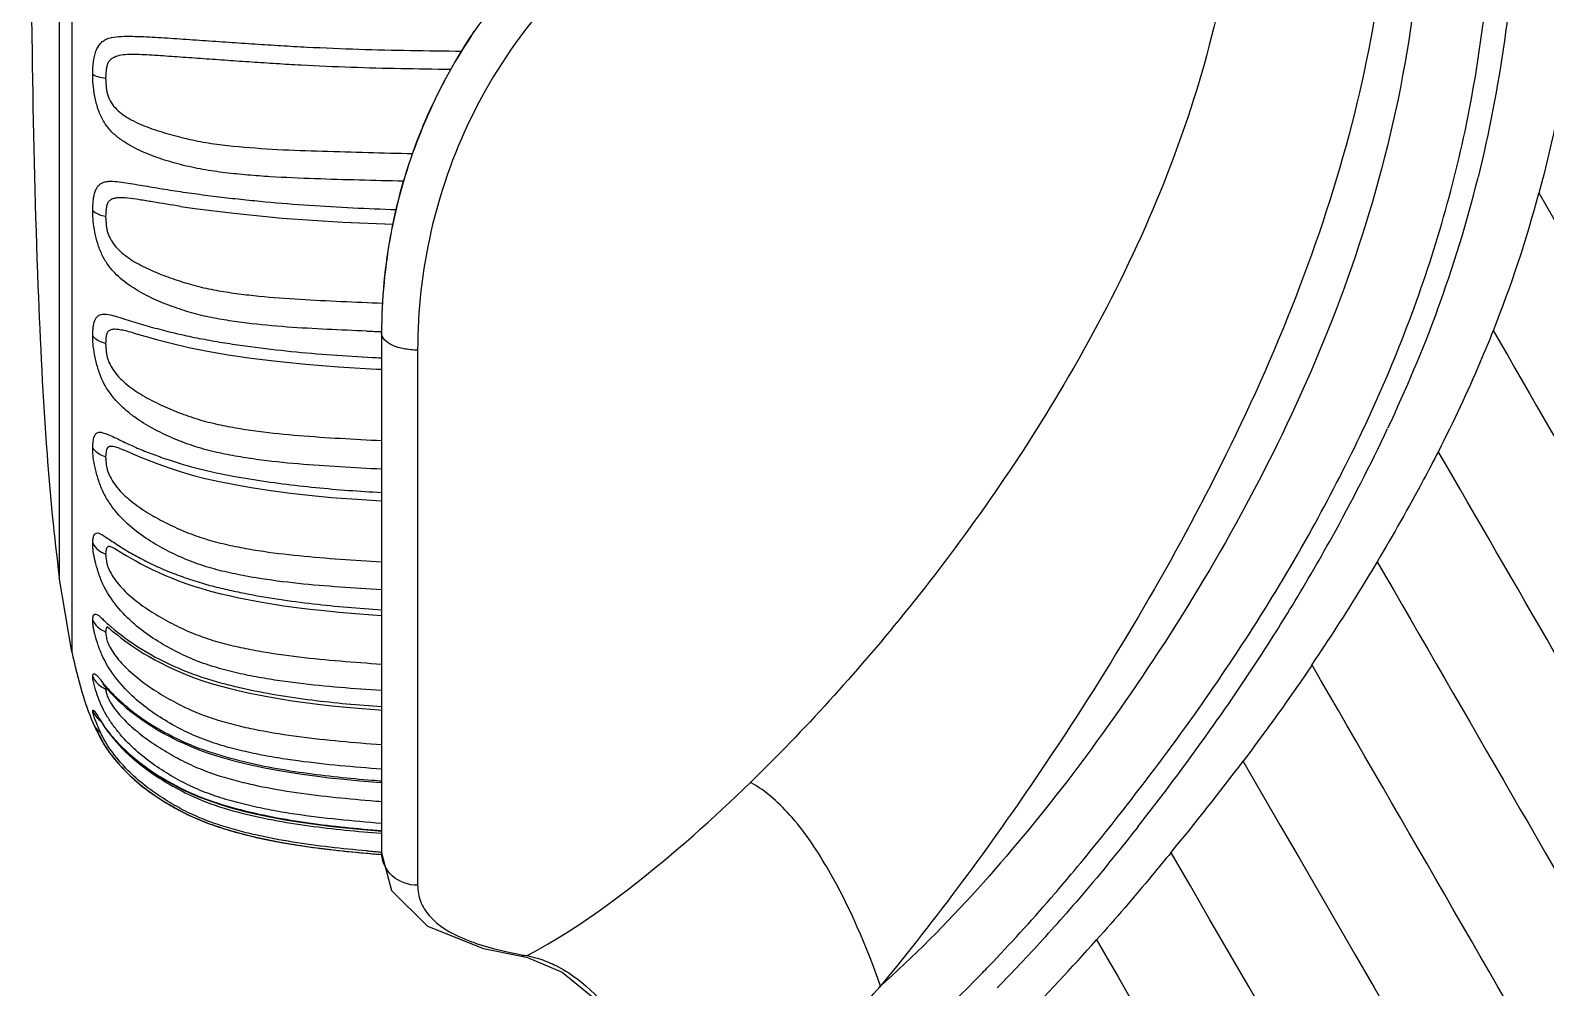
# Model space of a CAD drawing. Header units: millimetres. Extents: x 4086 to 8300, y 123 to 1549.
# Drawn here: x 7586.18 to 7607.21, y 1056.47 to 1069.77 of the extents above; entities that cross this region are included whole.
import ezdxf

# ---------------------------------------------------------------- set-up
doc = ezdxf.new("R2010")
doc.units = ezdxf.units.MM
doc.layers.add('00_COMPONENTS', color=7, linetype='Continuous')

msp = doc.modelspace()

# ---------------------------------------------------------------- linework, layer by layer
at = {"layer": '00_COMPONENTS', "color": 7, "linetype": 'Continuous'}
for p, q in [((7586.581, 1083.443), (7586.581, 1062.176)), ((7586.755, 1083.16), (7586.755, 1061.136)), ((7588.269, 1067.322), (7588.264, 1067.323)), ((7587.617, 1065.564), (7587.615, 1065.564)), ((7591.054, 1065.561), (7591.054, 1058.351)), ((7591.039, 1065.22), (7591.053, 1065.22)), ((7591.554, 1065.327), (7591.554, 1060.297)), ((7587.423, 1063.961), (7587.42, 1063.962)), ((7586.755, 1061.136), (7586.581, 1062.176)), ((7587.293, 1061.491), (7587.295, 1061.489)), ((7587.126, 1060.217), (7587.132, 1060.21)), ((7591.554, 1060.297), (7591.554, 1057.895)), ((7587.045, 1060.156), (7587.049, 1060.148)), ((7587.045, 1060.156), (7587.045, 1060.156)), ((7587.049, 1060.148), (7587.055, 1060.134)), ((7587.105, 1060.033), (7587.11, 1060.021)), ((7587.128, 1059.988), (7587.157, 1059.933)), ((7587.18, 1059.886), (7587.214, 1059.831)), ((7588.505, 1059.129), (7588.605, 1059.089)), ((7588.605, 1059.089), (7588.71, 1059.052)), ((7591.054, 1058.347), (7591.054, 1058.351)), ((7591.054, 1058.347), (7591.192, 1057.821)), ((7591.192, 1057.821), (7591.69, 1057.328)), ((7591.69, 1057.328), (7592.47, 1057.018)), ((7592.47, 1057.018), (7592.997, 1056.91)), ((7592.997, 1056.91), (7592.995, 1056.91)), ((7592.995, 1056.91), (7593.079, 1056.893)), ((7593.074, 1056.918), (7592.997, 1056.91)), ((7593.079, 1056.893), (7593.562, 1056.69)), ((7593.562, 1056.69), (7594.036, 1056.301))]:
    msp.add_line(p, q, dxfattribs=at)
for points in [[(7588.264, 1067.322), (7588.461, 1067.294), (7589.002, 1067.227), (7589.672, 1067.16), (7590.518, 1067.102), (7591.213, 1067.077)], [(7587.615, 1065.564), (7587.768, 1065.52), (7587.948, 1065.47), (7588.152, 1065.417), (7588.38, 1065.364), (7588.636, 1065.312), (7588.923, 1065.263), (7589.243, 1065.216), (7589.6, 1065.172), (7590.001, 1065.131), (7590.456, 1065.094), (7590.981, 1065.063), (7591.054, 1065.06)], [(7587.423, 1063.961), (7587.436, 1063.956), (7587.507, 1063.928), (7587.6, 1063.888), (7587.709, 1063.841), (7587.829, 1063.792), (7587.961, 1063.741), (7588.104, 1063.691), (7588.259, 1063.641), (7588.426, 1063.592), (7588.607, 1063.546), (7588.804, 1063.501), (7589.015, 1063.459), (7589.243, 1063.419), (7589.489, 1063.381), (7589.755, 1063.345), (7590.045, 1063.312), (7590.361, 1063.282), (7590.709, 1063.255), (7591.054, 1063.233)], [(7587.319, 1062.588), (7587.331, 1062.582), (7587.362, 1062.565), (7587.404, 1062.54), (7587.511, 1062.476)], [(7587.511, 1062.476), (7587.573, 1062.439), (7587.641, 1062.4), (7587.712, 1062.361), (7587.788, 1062.322), (7587.868, 1062.282), (7587.953, 1062.242), (7588.043, 1062.203), (7588.136, 1062.164), (7588.235, 1062.125), (7588.338, 1062.088), (7588.446, 1062.051), (7588.56, 1062.015), (7588.68, 1061.981), (7588.806, 1061.949), (7588.937, 1061.917), (7589.075, 1061.887), (7589.22, 1061.858), (7589.371, 1061.83), (7589.531, 1061.803), (7589.698, 1061.778), (7589.875, 1061.753), (7590.061, 1061.73), (7590.258, 1061.709), (7590.467, 1061.688), (7590.69, 1061.669), (7590.927, 1061.651), (7591.054, 1061.643)], [(7587.243, 1061.49), (7587.247, 1061.486), (7587.271, 1061.467), (7587.303, 1061.439)], [(7587.303, 1061.439), (7587.342, 1061.407), (7587.387, 1061.372), (7587.436, 1061.333), (7587.49, 1061.292), (7587.549, 1061.249), (7587.613, 1061.205), (7587.68, 1061.16), (7587.751, 1061.115), (7587.827, 1061.07), (7587.906, 1061.026), (7587.989, 1060.982), (7588.076, 1060.938), (7588.166, 1060.896), (7588.261, 1060.854), (7588.361, 1060.813), (7588.465, 1060.773), (7588.574, 1060.735), (7588.689, 1060.699), (7588.808, 1060.664), (7588.933, 1060.631), (7589.064, 1060.599), (7589.201, 1060.568), (7589.344, 1060.538), (7589.493, 1060.51), (7589.65, 1060.483), (7589.815, 1060.457), (7589.988, 1060.433), (7590.171, 1060.41), (7590.364, 1060.388), (7590.568, 1060.367), (7590.786, 1060.348), (7591.017, 1060.33), (7591.054, 1060.328)], [(7587.184, 1060.689), (7587.194, 1060.678), (7587.221, 1060.645), (7587.257, 1060.604), (7587.299, 1060.559), (7587.345, 1060.512), (7587.396, 1060.463), (7587.452, 1060.413), (7587.511, 1060.361), (7587.575, 1060.309), (7587.642, 1060.257), (7587.712, 1060.205), (7587.786, 1060.154), (7587.864, 1060.104), (7587.946, 1060.054), (7588.033, 1060.005), (7588.123, 1059.956), (7588.218, 1059.908), (7588.317, 1059.862), (7588.422, 1059.817), (7588.531, 1059.773), (7588.645, 1059.732), (7588.765, 1059.693), (7588.89, 1059.656), (7589.021, 1059.62), (7589.158, 1059.586), (7589.302, 1059.553), (7589.452, 1059.522), (7589.61, 1059.492), (7589.776, 1059.464), (7589.95, 1059.438), (7590.134, 1059.413), (7590.328, 1059.389), (7590.534, 1059.367), (7590.753, 1059.346)], [(7587.132, 1060.21), (7587.137, 1060.204), (7587.146, 1060.191), (7587.16, 1060.168), (7587.184, 1060.131), (7587.213, 1060.087)], [(7587.045, 1060.156), (7587.048, 1060.15), (7587.051, 1060.143), (7587.055, 1060.135)], [(7587.048, 1060.148), (7587.051, 1060.141), (7587.065, 1060.112)], [(7587.055, 1060.135), (7587.059, 1060.128), (7587.062, 1060.121), (7587.066, 1060.114), (7587.07, 1060.107)], [(7587.061, 1060.12), (7587.065, 1060.112), (7587.069, 1060.103), (7587.073, 1060.093), (7587.078, 1060.083), (7587.084, 1060.072), (7587.09, 1060.06), (7587.096, 1060.049), (7587.112, 1060.019)], [(7587.07, 1060.107), (7587.074, 1060.101), (7587.079, 1060.094), (7587.083, 1060.088), (7587.087, 1060.082), (7587.091, 1060.077)], [(7587.091, 1060.077), (7587.096, 1060.071), (7587.1, 1060.066), (7587.105, 1060.061), (7587.109, 1060.056), (7587.114, 1060.051), (7587.118, 1060.047), (7587.122, 1060.042), (7587.127, 1060.038), (7587.131, 1060.034), (7587.136, 1060.03), (7587.14, 1060.027), (7587.144, 1060.023), (7587.147, 1060.021)], [(7587.11, 1060.021), (7587.13, 1059.98), (7587.153, 1059.935), (7587.18, 1059.886)], [(7587.112, 1060.019), (7587.117, 1060.01), (7587.123, 1059.999), (7587.128, 1059.988)], [(7587.213, 1060.087), (7587.247, 1060.039), (7587.285, 1059.991), (7587.326, 1059.942), (7587.371, 1059.893), (7587.418, 1059.843), (7587.469, 1059.793), (7587.523, 1059.742)], [(7587.157, 1059.933), (7587.165, 1059.916), (7587.174, 1059.9), (7587.183, 1059.883), (7587.193, 1059.866), (7587.203, 1059.849)], [(7587.211, 1059.835), (7587.245, 1059.784), (7587.282, 1059.732), (7587.323, 1059.679), (7587.366, 1059.626), (7587.413, 1059.572), (7587.462, 1059.519), (7587.514, 1059.465), (7587.569, 1059.411), (7587.627, 1059.358), (7587.688, 1059.306), (7587.751, 1059.255), (7587.818, 1059.205), (7587.888, 1059.155), (7587.961, 1059.107), (7588.037, 1059.059), (7588.115, 1059.011), (7588.197, 1058.964), (7588.283, 1058.918), (7588.371, 1058.874), (7588.464, 1058.83), (7588.561, 1058.789), (7588.661, 1058.75), (7588.766, 1058.714), (7588.875, 1058.679), (7588.988, 1058.645), (7589.105, 1058.613), (7589.228, 1058.582), (7589.355, 1058.553), (7589.487, 1058.524), (7589.625, 1058.498), (7589.77, 1058.472), (7589.92, 1058.448), (7590.078, 1058.425), (7590.243, 1058.404), (7590.417, 1058.383), (7590.6, 1058.363), (7590.793, 1058.345), (7590.997, 1058.327), (7591.06, 1058.322)], [(7587.214, 1059.831), (7587.225, 1059.813), (7587.237, 1059.795), (7587.249, 1059.777), (7587.262, 1059.759), (7587.274, 1059.741), (7587.288, 1059.723), (7587.301, 1059.705), (7587.315, 1059.687), (7587.329, 1059.669), (7587.344, 1059.651), (7587.359, 1059.633), (7587.374, 1059.615), (7587.39, 1059.597), (7587.406, 1059.579), (7587.422, 1059.561), (7587.439, 1059.543), (7587.456, 1059.524), (7587.474, 1059.506), (7587.491, 1059.488), (7587.51, 1059.469), (7587.528, 1059.451), (7587.547, 1059.433), (7587.566, 1059.415), (7587.586, 1059.396), (7587.605, 1059.378), (7587.625, 1059.361), (7587.646, 1059.343), (7587.666, 1059.325), (7587.687, 1059.307), (7587.708, 1059.29), (7587.73, 1059.273), (7587.752, 1059.255), (7587.774, 1059.238), (7587.797, 1059.221), (7587.82, 1059.204), (7587.843, 1059.186), (7587.867, 1059.169), (7587.891, 1059.153), (7587.916, 1059.136), (7587.94, 1059.119), (7587.965, 1059.103), (7587.991, 1059.086), (7588.017, 1059.07), (7588.043, 1059.053), (7588.07, 1059.037), (7588.097, 1059.021), (7588.124, 1059.005), (7588.152, 1058.989), (7588.18, 1058.973), (7588.208, 1058.957), (7588.237, 1058.941), (7588.267, 1058.926), (7588.296, 1058.911), (7588.326, 1058.895), (7588.357, 1058.88), (7588.388, 1058.866), (7588.419, 1058.851), (7588.451, 1058.836), (7588.483, 1058.822), (7588.516, 1058.808), (7588.549, 1058.794), (7588.583, 1058.781), (7588.617, 1058.767), (7588.651, 1058.754), (7588.686, 1058.742), (7588.722, 1058.729), (7588.758, 1058.716), (7588.794, 1058.704), (7588.831, 1058.692), (7588.869, 1058.68), (7588.907, 1058.669), (7588.945, 1058.657), (7588.984, 1058.646), (7589.024, 1058.635), (7589.063, 1058.624), (7589.104, 1058.613), (7589.145, 1058.602), (7589.187, 1058.592), (7589.229, 1058.581), (7589.271, 1058.571), (7589.315, 1058.561), (7589.359, 1058.551), (7589.403, 1058.542), (7589.448, 1058.532), (7589.494, 1058.523), (7589.54, 1058.514), (7589.588, 1058.505), (7589.635, 1058.496), (7589.684, 1058.487), (7589.733, 1058.478), (7589.783, 1058.47), (7589.833, 1058.462), (7589.885, 1058.454), (7589.937, 1058.446), (7589.99, 1058.438), (7590.044, 1058.43), (7590.099, 1058.422), (7590.154, 1058.415), (7590.211, 1058.408), (7590.268, 1058.4), (7590.327, 1058.393), (7590.386, 1058.386), (7590.447, 1058.379), (7590.508, 1058.373), (7590.571, 1058.366), (7590.635, 1058.359), (7590.7, 1058.353), (7590.766, 1058.347), (7590.833, 1058.341), (7590.902, 1058.335), (7590.972, 1058.329), (7591.06, 1058.322)], [(7587.523, 1059.742), (7587.58, 1059.691), (7587.64, 1059.64), (7587.702, 1059.59)], [(7587.702, 1059.59), (7587.768, 1059.541), (7587.836, 1059.492), (7587.908, 1059.444), (7587.983, 1059.396), (7588.061, 1059.349), (7588.143, 1059.303), (7588.228, 1059.258), (7588.317, 1059.213), (7588.409, 1059.17), (7588.505, 1059.129)], [(7590.753, 1059.346), (7590.986, 1059.326), (7591.054, 1059.321)], [(7588.71, 1059.052), (7588.819, 1059.016), (7588.933, 1058.982), (7589.05, 1058.949), (7589.173, 1058.917), (7589.301, 1058.887), (7589.434, 1058.858), (7589.573, 1058.831), (7589.718, 1058.805), (7589.87, 1058.78), (7590.029, 1058.756), (7590.196, 1058.734), (7590.371, 1058.712), (7590.556, 1058.692), (7590.751, 1058.673), (7590.958, 1058.654), (7591.054, 1058.647)]]:
    msp.add_lwpolyline(points, dxfattribs=at)
for centre, radius, start, end in [((7598.56, 1065.543), 7.511, 137.1762, 145.7846), ((7598.568, 1065.546), 7.519, 146.5045, 156.8412), ((7598.559, 1065.546), 7.508, 146.4675, 156.8145), ((7598.512, 1065.581), 7.452, 145.8228, 146.4942), ((7598.546, 1065.553), 7.494, 145.7907, 146.4579), ((7598.542, 1065.56), 7.49, 157.8943, 168.3454), ((7598.536, 1065.558), 7.482, 157.8534, 168.3138), ((7598.493, 1065.579), 7.437, 156.8519, 157.8884), ((7598.543, 1065.555), 7.491, 156.8261, 157.8536), ((7589.481, 1071.875), 17.296, 339.7074, 346.1185), ((7590.625, 1071.928), 17.074, 338.2473, 344.9915), ((7598.526, 1065.565), 7.472, 169.1991, 179.991), ((7598.522, 1065.561), 7.468, 169.1529, 179.9977), ((7598.481, 1065.574), 7.427, 168.3516, 169.1971), ((7598.53, 1065.559), 7.476, 168.3163, 169.1541), ((7593.178, 1123.27), 57.726, 267.68844, 267.89207), ((7592.478, 1095.568), 30.382, 267.0723, 267.2853), ((7581.636, 1075.243), 25.84, 331.0359, 334.7982), ((7581.012, 1075.585), 26.254, 327.4668, 330.9581), ((7580.915, 1075.607), 26.647, 328.5867, 331.1029), ((7580.648, 1075.772), 26.96, 327.5773, 328.5812), ((7578.411, 1077.264), 29.349, 324.3585, 327.4337), ((7587.316, 1061.697), 0.295, 249.0244, 251.9618), ((7578.74, 1077.003), 29.231, 324.9236, 327.547), ((7587.319, 1060.897), 0.289, 237.6942, 250.778), ((7587.277, 1060.626), 0.0523, 165.9223, 166.521), ((7576.226, 1078.747), 32.29, 324.4762, 324.9547), ((7587.757, 1060.423), 0.759, 202.3502, 203.5767), ((7572.551, 1081.51), 36.585, 322.0625, 324.3018), ((7574.182, 1080.215), 34.807, 322.3884, 324.4652), ((7571.267, 1083.604), 39.786, 320.5978, 322.9239), ((7592.763, 1082.033), 22.752, 265.3647, 265.7056), ((7592.875, 1082.706), 23.718, 265.2136, 265.5961), ((7569.195, 1084.101), 40.826, 321.8975, 322.09), ((7573.673, 1080.581), 35.433, 321.8877, 322.4211), ((7592.809, 1080.738), 22.45, 264.9902, 265.5155), ((7592.866, 1081.253), 23.002, 265.157, 265.4771), ((7580.891, 1074.579), 25.743, 316.2328, 319.0783), ((7580.942, 1074.533), 25.674, 319.0798, 319.2557), ((7582.126, 1073.638), 24.493, 317.6595, 318.7952), ((7582.568, 1073.236), 23.896, 315.4528, 317.6589), ((7579.344, 1076.376), 28.95, 315.2542, 318.3551), ((7594.144, 1063.305), 6.477, 259.805, 260.4905), ((7582.074, 1073.442), 24.102, 315.6586, 316.2396)]:
    msp.add_arc(centre, radius, start, end, dxfattribs=at)
for points, knots in [([(7603.964, 1062.84), (7604.436, 1063.69), (7605.3, 1065.478), (7606.183, 1068.371), (7606.55, 1071.435), (7606.534, 1074.019), (7606.461, 1076.088), (7606.389, 1077.64), (7606.305, 1079.19), (7606.234, 1080.482), (7606.176, 1081.516), (7606.145, 1082.291), (7606.11, 1083.067), (7606.054, 1083.841), (7606.068, 1084.617), (7606.285, 1085.6), (7607.051, 1086.59), (7608.284, 1087.297), (7609.647, 1087.632), (7611.054, 1087.694), (7612.483, 1087.674), (7613.935, 1087.68), (7615.904, 1087.679), (7619.41, 1087.68), (7624.47, 1087.68), (7628.535, 1087.678), (7630.579, 1087.678)], [0, 0, 0, 0, 0.060577, 0.123404, 0.18756, 0.252068, 0.284333, 0.316594, 0.348851, 0.381105, 0.397233, 0.413364, 0.429489, 0.44561, 0.461765, 0.477698, 0.507592, 0.53629, 0.565003, 0.594177, 0.623897, 0.654095, 0.684662, 0.746619, 0.872585, 1, 1, 1, 1]), ([(7606.797, 1085.772), (7606.699, 1085.611), (7606.529, 1085.245), (7606.417, 1084.647), (7606.387, 1084.052), (7606.441, 1083.317), (7606.467, 1082.442), (7606.542, 1080.961), (7606.641, 1078.938), (7606.78, 1076.392), (7606.873, 1073.889), (7606.854, 1070.995), (7606.579, 1068.974), (7606.272, 1067.726)], [0, 0, 0, 0, 0.031051, 0.065924, 0.099843, 0.129283, 0.187521, 0.244484, 0.3742, 0.522004, 0.665705, 0.787757, 1, 1, 1, 1]), ([(7586.179, 1073.181), (7586.179, 1071.878), (7586.191, 1069.554), (7586.264, 1066.454), (7586.382, 1064.087), (7586.506, 1062.743), (7586.581, 1062.176)], [0, 0, 0, 0, 0.354694, 0.632755, 0.844414, 1, 1, 1, 1]), ([(7605.513, 1073.094), (7605.589, 1071.335), (7605.189, 1067.853), (7603.539, 1063.921), (7601.892, 1061.169), (7600.269, 1058.868), (7598.917, 1057.335), (7597.957, 1056.476)], [0, 0, 0, 0, 0.281489, 0.549916, 0.675703, 0.793914, 1, 1, 1, 1]), ([(7605.086, 1073.046), (7605.107, 1071.459), (7604.653, 1068.157), (7602.787, 1063.624), (7600.446, 1059.729), (7598.758, 1057.439), (7597.958, 1056.474)], [0, 0, 0, 0, 0.259217, 0.536131, 0.795257, 1, 1, 1, 1]), ([(7603.012, 1072.772), (7602.975, 1071.388), (7602.439, 1068.556), (7600.651, 1064.843), (7598.476, 1061.769), (7596.926, 1060.056), (7596.173, 1059.323)], [0, 0, 0, 0, 0.26928, 0.551567, 0.795656, 1, 1, 1, 1]), ([(7594.524, 1071.218), (7593.582, 1070.535), (7592.066, 1068.715), (7591.554, 1066.425), (7591.554, 1065.327)], [0, 0, 0, 0, 0.514597, 1, 1, 1, 1]), ([(7587.045, 1069.155), (7587.045, 1069.171), (7587.046, 1069.203), (7587.049, 1069.265), (7587.056, 1069.339), (7587.07, 1069.421), (7587.094, 1069.493), (7587.125, 1069.553), (7587.165, 1069.602), (7587.214, 1069.637), (7587.294, 1069.669), (7587.41, 1069.685), (7587.558, 1069.686), (7587.713, 1069.682), (7587.874, 1069.674), (7588.041, 1069.664), (7588.273, 1069.648), (7588.572, 1069.628), (7588.933, 1069.602), (7589.295, 1069.578), (7589.657, 1069.555), (7590.138, 1069.528), (7590.737, 1069.504), (7591.453, 1069.487), (7591.93, 1069.481), (7592.168, 1069.479)], [0, 0, 0, 0, 0.008771, 0.017347, 0.033845, 0.049092, 0.062807, 0.075003, 0.085935, 0.096537, 0.10769, 0.1325, 0.159988, 0.188378, 0.217517, 0.247811, 0.279393, 0.344757, 0.410926, 0.477089, 0.543065, 0.60882, 0.739682, 0.869997, 1, 1, 1, 1]), ([(7592.012, 1069.223), (7591.782, 1069.226), (7591.321, 1069.232), (7590.629, 1069.25), (7590.053, 1069.276), (7589.594, 1069.302), (7589.253, 1069.325), (7588.915, 1069.348), (7588.584, 1069.372), (7588.313, 1069.391), (7588.101, 1069.406), (7587.948, 1069.416), (7587.8, 1069.425), (7587.66, 1069.432), (7587.531, 1069.433), (7587.417, 1069.421), (7587.334, 1069.393), (7587.285, 1069.355), (7587.258, 1069.32), (7587.241, 1069.275), (7587.232, 1069.222), (7587.227, 1069.163), (7587.224, 1069.121), (7587.224, 1069.1)], [0, 0, 0, 0, 0.137747, 0.275829, 0.413855, 0.482518, 0.550781, 0.618511, 0.685139, 0.749601, 0.780968, 0.811708, 0.841425, 0.869652, 0.895705, 0.918631, 0.938174, 0.946884, 0.955187, 0.964361, 0.975266, 0.987422, 1, 1, 1, 1]), ([(7587.224, 1069.1), (7587.189, 1069.104), (7587.127, 1069.116), (7587.067, 1069.14), (7587.045, 1069.156)], [0, 0, 0, 0, 0.570079, 1, 1, 1, 1]), ([(7591.36, 1067.672), (7591.155, 1067.676), (7590.744, 1067.687), (7590.127, 1067.704), (7589.61, 1067.726), (7589.196, 1067.756), (7588.884, 1067.788), (7588.572, 1067.831), (7588.266, 1067.898), (7587.971, 1067.986), (7587.734, 1068.077), (7587.555, 1068.171), (7587.424, 1068.254), (7587.303, 1068.357), (7587.2, 1068.485), (7587.127, 1068.638), (7587.079, 1068.807), (7587.056, 1068.952), (7587.046, 1069.069), (7587.046, 1069.127), (7587.045, 1069.155)], [0, 0, 0, 0, 0.122108, 0.244581, 0.36772, 0.429639, 0.49185, 0.554333, 0.616952, 0.678358, 0.737685, 0.767661, 0.798449, 0.829768, 0.861766, 0.895309, 0.93033, 0.965564, 0.982955, 1, 1, 1, 1]), ([(7587.224, 1069.1), (7587.224, 1069.09), (7587.226, 1069.07), (7587.228, 1069.03), (7587.231, 1068.98), (7587.238, 1068.922), (7587.256, 1068.848), (7587.298, 1068.76), (7587.373, 1068.668), (7587.469, 1068.59), (7587.621, 1068.498), (7587.835, 1068.407), (7588.11, 1068.322), (7588.395, 1068.249), (7588.692, 1068.194), (7589.097, 1068.147), (7589.612, 1068.11), (7590.235, 1068.089), (7590.861, 1068.072), (7591.279, 1068.061), (7591.487, 1068.056)], [0, 0, 0, 0, 0.006368, 0.013064, 0.025947, 0.038292, 0.050358, 0.074555, 0.099579, 0.125938, 0.153821, 0.212847, 0.274497, 0.337576, 0.401827, 0.467126, 0.599165, 0.732411, 0.866271, 1, 1, 1, 1]), ([(7587.045, 1067.267), (7587.045, 1067.292), (7587.048, 1067.34), (7587.054, 1067.429), (7587.069, 1067.51), (7587.1, 1067.577), (7587.128, 1067.615), (7587.161, 1067.643), (7587.201, 1067.66), (7587.247, 1067.67), (7587.317, 1067.674), (7587.416, 1067.666), (7587.54, 1067.646), (7587.715, 1067.616), (7587.945, 1067.577), (7588.231, 1067.532), (7588.529, 1067.489), (7588.833, 1067.451), (7589.138, 1067.417), (7589.543, 1067.377), (7590.049, 1067.336), (7590.653, 1067.301), (7591.056, 1067.285), (7591.257, 1067.279)], [0, 0, 0, 0, 0.016474, 0.031956, 0.05901, 0.070431, 0.080531, 0.089695, 0.098931, 0.109072, 0.120324, 0.145858, 0.174161, 0.20342, 0.263847, 0.328289, 0.395476, 0.463295, 0.531114, 0.598722, 0.733249, 0.866905, 1, 1, 1, 1]), ([(7588.264, 1067.322), (7588.135, 1067.342), (7587.945, 1067.373), (7587.7, 1067.414), (7587.538, 1067.439), (7587.415, 1067.447), (7587.333, 1067.433), (7587.286, 1067.412), (7587.251, 1067.375), (7587.235, 1067.321), (7587.228, 1067.269), (7587.226, 1067.223), (7587.224, 1067.199), (7587.224, 1067.186)], [0, 0, 0, 0, 0.31923, 0.468755, 0.605184, 0.719261, 0.766156, 0.806476, 0.843305, 0.886847, 0.940662, 0.970064, 1, 1, 1, 1]), ([(7634.637, 1019.836), (7630.033, 1027.866), (7620.844, 1043.748), (7611.669, 1059.636), (7607.117, 1067.507)], [0, 0, 0, 0, 0.504491, 1, 1, 1, 1]), ([(7590.849, 1065.59), (7590.665, 1065.598), (7590.296, 1065.614), (7589.74, 1065.644), (7589.276, 1065.687), (7588.904, 1065.739), (7588.624, 1065.789), (7588.348, 1065.861), (7588.079, 1065.955), (7587.82, 1066.065), (7587.571, 1066.206), (7587.379, 1066.36), (7587.248, 1066.516), (7587.168, 1066.654), (7587.112, 1066.806), (7587.073, 1066.962), (7587.054, 1067.092), (7587.046, 1067.193), (7587.046, 1067.243), (7587.045, 1067.267)], [0, 0, 0, 0, 0.120053, 0.240648, 0.362186, 0.423458, 0.485149, 0.547369, 0.609487, 0.670058, 0.730904, 0.795342, 0.828737, 0.863086, 0.898544, 0.933918, 0.967815, 0.984164, 1, 1, 1, 1]), ([(7587.045, 1067.267), (7587.066, 1067.246), (7587.124, 1067.21), (7587.188, 1067.192), (7587.224, 1067.186)], [0, 0, 0, 0, 0.447479, 1, 1, 1, 1]), ([(7587.224, 1067.186), (7587.224, 1067.178), (7587.226, 1067.16), (7587.227, 1067.125), (7587.231, 1067.08), (7587.236, 1067.028), (7587.25, 1066.96), (7587.284, 1066.876), (7587.346, 1066.782), (7587.427, 1066.696), (7587.557, 1066.591), (7587.746, 1066.482), (7587.992, 1066.375), (7588.25, 1066.284), (7588.516, 1066.206), (7588.791, 1066.149), (7589.07, 1066.108), (7589.447, 1066.065), (7589.922, 1066.03), (7590.495, 1066.003), (7590.877, 1065.987), (7591.069, 1065.979)], [0, 0, 0, 0, 0.005946, 0.012329, 0.024701, 0.036723, 0.048668, 0.073279, 0.099178, 0.126362, 0.154899, 0.215066, 0.277438, 0.341014, 0.405248, 0.47018, 0.535687, 0.601477, 0.733756, 0.866751, 1, 1, 1, 1]), ([(7587.045, 1065.525), (7587.045, 1065.546), (7587.047, 1065.586), (7587.053, 1065.658), (7587.067, 1065.734), (7587.105, 1065.795), (7587.146, 1065.82), (7587.18, 1065.827), (7587.219, 1065.827), (7587.28, 1065.819), (7587.367, 1065.797), (7587.479, 1065.763), (7587.597, 1065.724), (7587.72, 1065.687), (7587.889, 1065.638), (7588.11, 1065.58), (7588.384, 1065.517), (7588.665, 1065.462), (7588.949, 1065.416), (7589.327, 1065.362), (7589.799, 1065.307), (7590.363, 1065.258), (7590.739, 1065.236), (7590.927, 1065.226)], [0, 0, 0, 0, 0.015009, 0.028826, 0.052285, 0.070369, 0.078135, 0.086117, 0.095261, 0.10585, 0.130848, 0.159527, 0.189887, 0.220619, 0.251838, 0.31677, 0.384894, 0.454058, 0.523216, 0.59212, 0.729043, 0.864911, 1, 1, 1, 1]), ([(7591.053, 1063.673), (7590.861, 1063.682), (7590.475, 1063.703), (7589.894, 1063.742), (7589.409, 1063.793), (7589.021, 1063.854), (7588.727, 1063.912), (7588.435, 1063.993), (7588.152, 1064.102), (7587.877, 1064.233), (7587.66, 1064.367), (7587.496, 1064.498), (7587.377, 1064.612), (7587.27, 1064.744), (7587.181, 1064.893), (7587.119, 1065.056), (7587.077, 1065.22), (7587.055, 1065.353), (7587.046, 1065.453), (7587.046, 1065.501), (7587.045, 1065.525)], [0, 0, 0, 0, 0.118749, 0.238007, 0.358296, 0.419037, 0.48034, 0.542435, 0.605278, 0.667283, 0.72943, 0.762108, 0.796093, 0.830931, 0.866517, 0.902766, 0.938029, 0.970384, 0.985542, 1, 1, 1, 1]), ([(7587.224, 1065.42), (7587.206, 1065.424), (7587.139, 1065.443), (7587.075, 1065.483), (7587.045, 1065.525)], [0, 0, 0, 0, 0.274101, 1, 1, 1, 1]), ([(7587.615, 1065.564), (7587.585, 1065.572), (7587.527, 1065.588), (7587.445, 1065.606), (7587.373, 1065.616), (7587.313, 1065.616), (7587.263, 1065.598), (7587.236, 1065.55), (7587.229, 1065.502), (7587.226, 1065.457), (7587.224, 1065.432), (7587.224, 1065.42)], [0, 0, 0, 0, 0.175139, 0.33241, 0.467424, 0.577369, 0.662983, 0.749319, 0.863934, 0.930386, 1, 1, 1, 1]), ([(7591.554, 1065.327), (7591.49, 1065.327), (7591.367, 1065.34), (7591.187, 1065.387), (7591.054, 1065.488), (7591.054, 1065.561)], [0, 0, 0, 0, 0.329194, 0.621146, 1, 1, 1, 1]), ([(7606.481, 1065.597), (7606.423, 1065.452), (7606.188, 1064.885), (7605.927, 1064.328), (7605.72, 1063.919)], [0, 0, 0, 0, 0.252777, 1, 1, 1, 1]), ([(7606.483, 1065.6), (7608.618, 1061.871), (7611.883, 1056.263), (7616.245, 1048.74), (7620.639, 1041.081), (7625.072, 1033.411), (7629.49, 1025.715), (7631.72, 1021.873), (7632.834, 1019.951)], [0, 0, 0, 0, 0.244582, 0.369344, 0.494907, 0.74717, 0.873553, 1, 1, 1, 1]), ([(7587.224, 1065.42), (7587.224, 1065.412), (7587.226, 1065.396), (7587.227, 1065.363), (7587.231, 1065.322), (7587.236, 1065.273), (7587.25, 1065.206), (7587.284, 1065.121), (7587.345, 1065.024), (7587.425, 1064.931), (7587.554, 1064.816), (7587.742, 1064.69), (7587.987, 1064.564), (7588.244, 1064.455), (7588.509, 1064.362), (7588.783, 1064.292), (7589.061, 1064.241), (7589.437, 1064.185), (7589.91, 1064.138), (7590.481, 1064.101), (7590.863, 1064.08), (7591.053, 1064.071)], [0, 0, 0, 0, 0.0054, 0.011273, 0.022716, 0.033991, 0.045442, 0.069906, 0.096413, 0.124529, 0.154084, 0.216096, 0.279783, 0.344216, 0.408892, 0.473875, 0.539183, 0.604634, 0.735981, 0.867888, 1, 1, 1, 1]), ([(7587.045, 1063.971), (7587.045, 1063.986), (7587.047, 1064.016), (7587.052, 1064.069), (7587.061, 1064.125), (7587.089, 1064.169), (7587.119, 1064.186), (7587.145, 1064.189), (7587.173, 1064.184), (7587.218, 1064.171), (7587.284, 1064.144), (7587.372, 1064.103), (7587.434, 1064.073), (7587.467, 1064.057)], [0, 0, 0, 0, 0.076668, 0.146149, 0.261853, 0.350234, 0.38933, 0.428994, 0.474082, 0.52756, 0.660463, 0.821113, 1, 1, 1, 1]), ([(7591.053, 1061.998), (7590.861, 1062.009), (7590.475, 1062.034), (7589.894, 1062.082), (7589.409, 1062.144), (7589.02, 1062.216), (7588.727, 1062.284), (7588.434, 1062.377), (7588.151, 1062.502), (7587.876, 1062.649), (7587.612, 1062.831), (7587.411, 1063.023), (7587.27, 1063.208), (7587.182, 1063.364), (7587.12, 1063.529), (7587.078, 1063.689), (7587.055, 1063.814), (7587.046, 1063.906), (7587.046, 1063.95), (7587.045, 1063.971)], [0, 0, 0, 0, 0.117981, 0.23654, 0.356294, 0.416895, 0.478199, 0.540566, 0.604098, 0.667197, 0.730978, 0.799987, 0.836082, 0.872619, 0.90913, 0.943507, 0.97357, 0.987215, 1, 1, 1, 1]), ([(7587.224, 1063.845), (7587.187, 1063.854), (7587.117, 1063.885), (7587.064, 1063.94), (7587.045, 1063.971)], [0, 0, 0, 0, 0.519555, 1, 1, 1, 1]), ([(7587.42, 1063.962), (7587.389, 1063.972), (7587.34, 1063.988), (7587.27, 1063.992), (7587.241, 1063.96), (7587.232, 1063.928), (7587.227, 1063.889), (7587.224, 1063.86), (7587.224, 1063.845)], [0, 0, 0, 0, 0.320057, 0.525809, 0.612306, 0.718926, 0.850162, 1, 1, 1, 1]), ([(7587.467, 1064.057), (7587.532, 1064.026), (7587.663, 1063.965), (7587.868, 1063.884), (7588.08, 1063.808), (7588.526, 1063.667), (7589.215, 1063.527), (7590.136, 1063.411), (7590.749, 1063.367), (7591.053, 1063.35)], [0, 0, 0, 0, 0.05873, 0.118091, 0.179366, 0.242881, 0.499158, 0.751115, 1, 1, 1, 1]), ([(7587.224, 1063.845), (7587.224, 1063.838), (7587.226, 1063.823), (7587.227, 1063.794), (7587.231, 1063.756), (7587.236, 1063.711), (7587.251, 1063.647), (7587.285, 1063.564), (7587.369, 1063.427), (7587.521, 1063.269), (7587.741, 1063.105), (7587.986, 1062.963), (7588.243, 1062.839), (7588.508, 1062.733), (7588.782, 1062.653), (7589.061, 1062.592), (7589.436, 1062.526), (7589.91, 1062.469), (7590.481, 1062.423), (7590.862, 1062.397), (7591.053, 1062.386)], [0, 0, 0, 0, 0.004747, 0.009993, 0.020275, 0.030576, 0.041309, 0.065193, 0.091929, 0.151006, 0.214752, 0.279815, 0.345236, 0.410529, 0.475782, 0.541121, 0.606464, 0.737338, 0.868603, 1, 1, 1, 1]), ([(7605.72, 1063.921), (7605.653, 1063.789), (7605.383, 1063.272), (7605.094, 1062.765), (7604.871, 1062.389)], [0, 0, 0, 0, 0.252301, 1, 1, 1, 1]), ([(7632.191, 1018.079), (7629.955, 1021.952), (7626.603, 1027.757), (7622.134, 1035.49), (7617.706, 1043.191), (7612.224, 1052.661), (7607.866, 1060.206), (7605.719, 1063.92)], [0, 0, 0, 0, 0.253418, 0.3799, 0.506194, 0.756863, 1, 1, 1, 1]), ([(7587.045, 1062.643), (7587.045, 1062.654), (7587.047, 1062.675), (7587.05, 1062.712), (7587.057, 1062.749), (7587.08, 1062.784), (7587.121, 1062.792), (7587.165, 1062.77), (7587.217, 1062.736), (7587.282, 1062.693), (7587.329, 1062.662), (7587.355, 1062.645)], [0, 0, 0, 0, 0.072389, 0.136836, 0.241063, 0.318833, 0.393152, 0.491933, 0.629344, 0.801472, 1, 1, 1, 1]), ([(7591.053, 1060.598), (7590.861, 1060.61), (7590.475, 1060.639), (7589.992, 1060.686), (7589.605, 1060.738), (7589.313, 1060.787), (7589.02, 1060.848), (7588.726, 1060.925), (7588.433, 1061.027), (7588.15, 1061.164), (7587.875, 1061.324), (7587.611, 1061.521), (7587.369, 1061.768), (7587.204, 1062.019), (7587.121, 1062.239), (7587.079, 1062.391), (7587.055, 1062.507), (7587.046, 1062.588), (7587.046, 1062.625), (7587.045, 1062.643)], [0, 0, 0, 0, 0.117903, 0.236461, 0.296203, 0.356396, 0.417198, 0.478831, 0.54176, 0.606193, 0.670502, 0.735877, 0.806968, 0.880857, 0.917059, 0.949969, 0.977222, 0.989114, 1, 1, 1, 1]), ([(7587.045, 1062.643), (7587.063, 1062.609), (7587.115, 1062.547), (7587.186, 1062.51), (7587.224, 1062.499)], [0, 0, 0, 0, 0.492858, 1, 1, 1, 1]), ([(7587.224, 1062.499), (7587.223, 1062.493), (7587.226, 1062.481), (7587.227, 1062.456), (7587.231, 1062.423), (7587.237, 1062.383), (7587.247, 1062.34), (7587.264, 1062.295), (7587.294, 1062.23), (7587.346, 1062.145), (7587.426, 1062.047), (7587.554, 1061.916), (7587.74, 1061.768), (7587.985, 1061.613), (7588.242, 1061.478), (7588.508, 1061.362), (7588.782, 1061.273), (7589.061, 1061.204), (7589.436, 1061.129), (7589.909, 1061.063), (7590.481, 1061.009), (7590.862, 1060.98), (7591.053, 1060.967)], [0, 0, 0, 0, 0.004001, 0.008516, 0.017437, 0.026563, 0.036376, 0.047296, 0.059289, 0.085871, 0.114982, 0.145995, 0.21122, 0.277596, 0.344044, 0.410065, 0.475768, 0.541357, 0.606824, 0.737713, 0.868831, 1, 1, 1, 1]), ([(7587.321, 1062.587), (7587.312, 1062.591), (7587.296, 1062.596), (7587.274, 1062.6), (7587.256, 1062.598), (7587.242, 1062.587), (7587.234, 1062.571), (7587.229, 1062.551), (7587.226, 1062.526), (7587.224, 1062.509), (7587.224, 1062.499)], [0, 0, 0, 0, 0.162864, 0.289197, 0.387007, 0.475311, 0.574721, 0.6952, 0.838321, 1, 1, 1, 1]), ([(7587.355, 1062.645), (7587.419, 1062.603), (7587.551, 1062.519), (7587.756, 1062.406), (7587.973, 1062.304), (7588.199, 1062.211), (7588.433, 1062.129), (7588.671, 1062.058), (7588.911, 1062), (7589.386, 1061.899), (7590.1, 1061.795), (7590.737, 1061.742), (7591.053, 1061.722)], [0, 0, 0, 0, 0.060061, 0.121219, 0.18276, 0.246264, 0.310974, 0.3755, 0.439513, 0.503046, 0.753367, 1, 1, 1, 1]), ([(7604.871, 1062.387), (7604.798, 1062.265), (7604.506, 1061.783), (7604.199, 1061.309), (7603.963, 1060.96)], [0, 0, 0, 0, 0.252718, 1, 1, 1, 1]), ([(7604.871, 1062.388), (7606.118, 1060.231), (7608.669, 1055.809), (7612.567, 1049.079), (7616.563, 1042.172), (7620.586, 1035.173), (7624.647, 1028.154), (7630.047, 1018.771), (7634.136, 1011.756), (7636.82, 1007.058)], [0, 0, 0, 0, 0.117014, 0.239694, 0.365174, 0.491689, 0.618751, 0.745947, 1, 1, 1, 1]), ([(7587.045, 1061.575), (7587.045, 1061.59), (7587.048, 1061.613), (7587.054, 1061.641), (7587.065, 1061.655), (7587.08, 1061.662), (7587.108, 1061.656), (7587.142, 1061.632), (7587.182, 1061.592), (7587.234, 1061.543), (7587.272, 1061.509), (7587.293, 1061.491)], [0, 0, 0, 0, 0.113379, 0.192545, 0.222619, 0.251247, 0.322709, 0.431843, 0.586108, 0.778295, 1, 1, 1, 1]), ([(7591.053, 1059.508), (7590.861, 1059.522), (7590.474, 1059.553), (7589.992, 1059.606), (7589.604, 1059.663), (7589.313, 1059.717), (7589.02, 1059.784), (7588.726, 1059.867), (7588.433, 1059.977), (7588.15, 1060.122), (7587.875, 1060.291), (7587.611, 1060.498), (7587.371, 1060.753), (7587.206, 1061.004), (7587.122, 1061.218), (7587.085, 1061.341), (7587.063, 1061.428), (7587.053, 1061.482), (7587.046, 1061.531), (7587.046, 1061.561), (7587.045, 1061.575)], [0, 0, 0, 0, 0.118539, 0.23781, 0.297959, 0.358614, 0.41995, 0.482223, 0.54597, 0.611464, 0.677028, 0.743872, 0.816625, 0.891097, 0.926435, 0.957329, 0.970142, 0.981301, 0.99122, 1, 1, 1, 1]), ([(7587.045, 1061.575), (7587.062, 1061.541), (7587.108, 1061.477), (7587.175, 1061.436), (7587.21, 1061.422)], [0, 0, 0, 0, 0.500864, 1, 1, 1, 1]), ([(7587.259, 1061.477), (7587.255, 1061.478), (7587.246, 1061.478), (7587.235, 1061.469), (7587.229, 1061.456), (7587.227, 1061.445), (7587.226, 1061.439)], [0, 0, 0, 0, 0.240647, 0.446463, 0.68826, 1, 1, 1, 1]), ([(7587.295, 1061.489), (7587.421, 1061.381), (7587.69, 1061.179), (7588.064, 1060.982), (7588.377, 1060.849), (7588.62, 1060.764), (7588.865, 1060.694), (7589.349, 1060.576), (7590.079, 1060.458), (7590.73, 1060.399), (7591.053, 1060.376)], [0, 0, 0, 0, 0.125136, 0.251591, 0.316583, 0.381252, 0.445102, 0.508286, 0.75625, 1, 1, 1, 1]), ([(7587.224, 1061.417), (7587.223, 1061.412), (7587.226, 1061.402), (7587.227, 1061.387), (7587.229, 1061.371), (7587.232, 1061.349), (7587.237, 1061.32), (7587.247, 1061.283), (7587.264, 1061.242), (7587.295, 1061.18), (7587.347, 1061.097), (7587.426, 1060.999), (7587.555, 1060.866), (7587.74, 1060.711), (7587.985, 1060.548), (7588.242, 1060.405), (7588.507, 1060.282), (7588.781, 1060.186), (7589.061, 1060.111), (7589.435, 1060.029), (7589.909, 1059.956), (7590.481, 1059.895), (7590.862, 1059.863), (7591.053, 1059.849)], [0, 0, 0, 0, 0.003175, 0.006871, 0.010545, 0.014255, 0.022033, 0.030749, 0.04086, 0.052299, 0.078368, 0.107514, 0.138898, 0.205299, 0.272876, 0.340355, 0.407198, 0.473532, 0.539606, 0.605459, 0.736924, 0.868474, 1, 1, 1, 1]), ([(7586.755, 1061.136), (7586.795, 1060.95), (7586.875, 1060.618), (7586.987, 1060.295), (7587.045, 1060.156)], [0, 0, 0, 0, 0.557786, 1, 1, 1, 1]), ([(7587.045, 1060.793), (7587.045, 1060.801), (7587.047, 1060.813), (7587.051, 1060.827), (7587.058, 1060.831), (7587.065, 1060.832), (7587.072, 1060.829), (7587.085, 1060.822), (7587.105, 1060.807), (7587.131, 1060.778), (7587.161, 1060.739), (7587.184, 1060.709), (7587.196, 1060.694)], [0, 0, 0, 0, 0.092197, 0.150438, 0.172173, 0.195682, 0.225984, 0.265865, 0.37856, 0.539175, 0.749422, 1, 1, 1, 1]), ([(7603.969, 1060.956), (7603.891, 1060.841), (7603.58, 1060.389), (7603.257, 1059.945), (7603.009, 1059.618)], [0, 0, 0, 0, 0.252998, 1, 1, 1, 1]), ([(7636.846, 1004.008), (7634.067, 1008.835), (7629.887, 1016.051), (7624.347, 1025.677), (7620.19, 1032.856), (7616.073, 1040.017), (7611.973, 1047.107), (7607.935, 1054.079), (7605.277, 1058.689), (7603.963, 1060.96)], [0, 0, 0, 0, 0.254046, 0.380435, 0.50664, 0.632473, 0.757251, 0.880272, 1, 1, 1, 1]), ([(7591.053, 1058.754), (7590.853, 1058.77), (7590.451, 1058.805), (7589.951, 1058.865), (7589.554, 1058.93), (7589.258, 1058.991), (7588.964, 1059.065), (7588.676, 1059.155), (7588.396, 1059.27), (7588.129, 1059.413), (7587.875, 1059.578), (7587.637, 1059.765), (7587.461, 1059.946), (7587.336, 1060.104), (7587.25, 1060.229), (7587.177, 1060.362), (7587.119, 1060.502), (7587.073, 1060.644), (7587.046, 1060.743), (7587.045, 1060.793)], [0, 0, 0, 0, 0.124943, 0.249904, 0.312428, 0.37494, 0.437464, 0.500005, 0.562453, 0.624956, 0.687585, 0.750124, 0.812566, 0.843849, 0.875136, 0.906374, 0.937616, 0.968853, 1, 1, 1, 1]), ([(7587.196, 1060.694), (7587.199, 1060.69), (7587.213, 1060.673), (7587.227, 1060.657), (7587.238, 1060.645)], [0, 0, 0, 0, 0.241367, 1, 1, 1, 1]), ([(7587.224, 1060.624), (7587.223, 1060.622), (7587.226, 1060.615), (7587.226, 1060.609), (7587.226, 1060.606)], [0, 0, 0, 0, 0.43752, 1, 1, 1, 1]), ([(7587.226, 1060.639), (7587.226, 1060.638), (7587.225, 1060.633), (7587.224, 1060.628), (7587.224, 1060.624)], [0, 0, 0, 0, 0.223771, 1, 1, 1, 1]), ([(7587.226, 1060.606), (7587.229, 1060.59), (7587.234, 1060.553), (7587.259, 1060.489), (7587.302, 1060.413), (7587.389, 1060.29), (7587.537, 1060.134), (7587.745, 1059.959), (7587.978, 1059.799), (7588.222, 1059.657), (7588.474, 1059.534), (7588.734, 1059.434), (7588.999, 1059.356), (7589.356, 1059.269), (7589.806, 1059.189), (7590.35, 1059.121), (7590.714, 1059.087), (7590.896, 1059.072)], [0, 0, 0, 0, 0.011647, 0.027174, 0.048693, 0.074806, 0.135659, 0.202568, 0.270682, 0.338685, 0.405988, 0.47269, 0.539045, 0.605115, 0.736796, 0.868408, 1, 1, 1, 1]), ([(7587.238, 1060.645), (7587.292, 1060.583), (7587.414, 1060.462), (7587.611, 1060.295), (7587.824, 1060.146), (7588.121, 1059.972), (7588.51, 1059.791), (7588.997, 1059.644), (7589.482, 1059.535), (7590.123, 1059.431), (7590.605, 1059.381), (7590.925, 1059.355)], [0, 0, 0, 0, 0.062093, 0.128544, 0.192836, 0.256798, 0.386688, 0.51339, 0.637224, 0.759219, 1, 1, 1, 1]), ([(7587.045, 1060.316), (7587.044, 1060.356), (7587.127, 1060.229), (7587.158, 1060.175), (7587.184, 1060.135), (7587.196, 1060.116)], [0, 0, 0, 0, 0.479844, 0.732102, 1, 1, 1, 1]), ([(7587.085, 1060.182), (7587.079, 1060.198), (7587.068, 1060.226), (7587.057, 1060.26), (7587.05, 1060.281), (7587.047, 1060.295), (7587.045, 1060.306), (7587.046, 1060.313), (7587.045, 1060.316)], [0, 0, 0, 0, 0.367713, 0.643116, 0.753313, 0.849364, 0.934804, 1, 1, 1, 1]), ([(7587.045, 1060.316), (7587.051, 1060.303), (7587.078, 1060.25), (7587.118, 1060.204), (7587.154, 1060.178)], [0, 0, 0, 0, 0.252579, 1, 1, 1, 1]), ([(7590.848, 1058.373), (7590.677, 1058.388), (7590.334, 1058.422), (7589.818, 1058.491), (7589.387, 1058.572), (7589.043, 1058.658), (7588.783, 1058.735), (7588.522, 1058.831), (7588.267, 1058.954), (7588.021, 1059.1), (7587.781, 1059.265), (7587.553, 1059.462), (7587.348, 1059.692), (7587.184, 1059.934), (7587.113, 1060.105), (7587.085, 1060.182)], [0, 0, 0, 0, 0.117067, 0.235005, 0.354537, 0.415227, 0.476782, 0.539582, 0.604141, 0.669515, 0.734595, 0.802179, 0.874402, 0.943947, 1, 1, 1, 1]), ([(7587.061, 1060.119), (7587.071, 1060.099), (7587.097, 1060.048), (7587.145, 1059.957), (7587.204, 1059.841), (7587.289, 1059.718), (7587.389, 1059.596), (7587.533, 1059.442), (7587.725, 1059.269), (7587.973, 1059.093), (7588.229, 1058.942), (7588.495, 1058.813), (7588.767, 1058.711), (7589.039, 1058.629), (7589.398, 1058.539), (7590.024, 1058.423), (7590.565, 1058.364), (7590.924, 1058.334)], [0, 0, 0, 0, 0.015222, 0.038433, 0.068802, 0.102633, 0.138395, 0.174767, 0.244628, 0.311314, 0.378186, 0.444612, 0.509343, 0.57275, 0.635223, 0.758225, 1, 1, 1, 1]), ([(7587.196, 1060.116), (7587.246, 1060.041), (7587.367, 1059.896), (7587.569, 1059.7), (7587.792, 1059.524), (7588.103, 1059.324), (7588.511, 1059.118), (7589.025, 1058.956), (7589.536, 1058.841), (7590.21, 1058.732), (7590.717, 1058.681), (7591.053, 1058.655)], [0, 0, 0, 0, 0.063525, 0.132346, 0.198351, 0.262959, 0.393095, 0.518957, 0.641504, 0.762075, 1, 1, 1, 1]), ([(7587.337, 1059.93), (7587.381, 1059.872), (7587.488, 1059.757), (7587.736, 1059.537), (7588.095, 1059.295), (7588.558, 1059.061), (7589.049, 1058.907), (7589.546, 1058.797), (7590.213, 1058.693), (7590.717, 1058.644), (7591.053, 1058.617)], [0, 0, 0, 0, 0.054124, 0.116121, 0.245261, 0.373313, 0.499646, 0.625044, 0.750109, 1, 1, 1, 1]), ([(7603.005, 1059.623), (7608.561, 1050.04), (7619.856, 1030.428), (7631.182, 1010.834), (7636.954, 1000.824)], [0, 0, 0, 0, 0.489434, 1, 1, 1, 1]), ([(7593.074, 1056.918), (7593.595, 1057.195), (7594.677, 1057.947), (7595.657, 1058.82), (7596.173, 1059.323)], [0, 0, 0, 0, 0.450029, 1, 1, 1, 1]), ([(7597.976, 1056.495), (7597.787, 1057.05), (7597.432, 1057.868), (7596.81, 1058.82), (7596.396, 1059.203), (7596.173, 1059.323)], [0, 0, 0, 0, 0.51638, 0.777551, 1, 1, 1, 1]), ([(7600.394, 1057.776), (7600.472, 1057.867), (7600.787, 1058.239), (7601.094, 1058.619), (7601.321, 1058.909)], [0, 0, 0, 0, 0.244876, 1, 1, 1, 1]), ([(7601.552, 1058.711), (7601.469, 1058.605), (7601.144, 1058.196), (7600.809, 1057.794), (7600.554, 1057.503)], [0, 0, 0, 0, 0.258702, 1, 1, 1, 1]), ([(7591.554, 1057.895), (7591.428, 1057.895), (7591.173, 1057.981), (7591.055, 1058.23), (7591.054, 1058.347)], [0, 0, 0, 0, 0.515999, 1, 1, 1, 1]), ([(7602.01, 1058.349), (7601.923, 1058.244), (7601.585, 1057.835), (7601.24, 1057.432), (7600.977, 1057.138)], [0, 0, 0, 0, 0.25678, 1, 1, 1, 1]), ([(7637.358, 997.123), (7634.332, 1002.364), (7628.344, 1012.781), (7616.533, 1033.175), (7607.798, 1048.357), (7602.007, 1058.354)], [0, 0, 0, 0, 0.256791, 0.509802, 1, 1, 1, 1]), ([(7591.554, 1057.895), (7591.554, 1057.82), (7591.581, 1057.666), (7591.769, 1057.369), (7592.017, 1057.229), (7592.194, 1057.154)], [0, 0, 0, 0, 0.216365, 0.44119, 1, 1, 1, 1]), ([(7592.194, 1057.154), (7592.252, 1057.13), (7592.512, 1057.031), (7592.785, 1056.969), (7592.997, 1056.931)], [0, 0, 0, 0, 0.223046, 1, 1, 1, 1]), ([(7600.973, 1057.145), (7604.193, 1051.563), (7610.093, 1041.404), (7618.628, 1026.571), (7625.297, 1015.007), (7630.684, 1005.73), (7636.011, 996.465), (7640.014, 989.53), (7642.673, 984.915)], [0, 0, 0, 0, 0.231819, 0.42257, 0.61556, 0.711982, 0.808423, 1, 1, 1, 1]), ([(7593.344, 1056.838), (7593.38, 1056.823), (7593.528, 1056.758), (7593.665, 1056.672), (7593.764, 1056.599)], [0, 0, 0, 0, 0.241079, 1, 1, 1, 1]), ([(7593.764, 1056.599), (7594.118, 1056.336), (7594.671, 1055.601), (7594.96, 1054.749), (7595.026, 1054.31)], [0, 0, 0, 0, 0.498427, 1, 1, 1, 1]), ([(7598.227, 1055.578), (7598.318, 1055.655), (7598.692, 1055.98), (7599.047, 1056.327), (7599.311, 1056.596)], [0, 0, 0, 0, 0.239667, 1, 1, 1, 1]), ([(7595.125, 1053.58), (7595.614, 1053.97), (7596.329, 1054.645), (7597.259, 1055.638), (7597.721, 1056.212), (7597.977, 1056.494)], [0, 0, 0, 0, 0.459246, 0.720205, 1, 1, 1, 1])]:
    msp.add_open_spline(points, degree=3, knots=knots, dxfattribs=at)
for points in [[(7607.566, 1069.725), (7607.46, 1068.978), (7607.312, 1068.236), (7607.116, 1067.507)], [(7605.704, 1065.877), (7605.499, 1065.322), (7605.267, 1064.776), (7605.016, 1064.241)], [(7587.226, 1061.439), (7587.225, 1061.432), (7587.224, 1061.424), (7587.224, 1061.417)], [(7587.045, 1060.793), (7587.07, 1060.737), (7587.113, 1060.686), (7587.165, 1060.653)], [(7593.074, 1056.918), (7593.166, 1056.9), (7593.257, 1056.873), (7593.344, 1056.838)]]:
    msp.add_open_spline(points, degree=3, dxfattribs=at)

doc.saveas('drawing.dxf')
